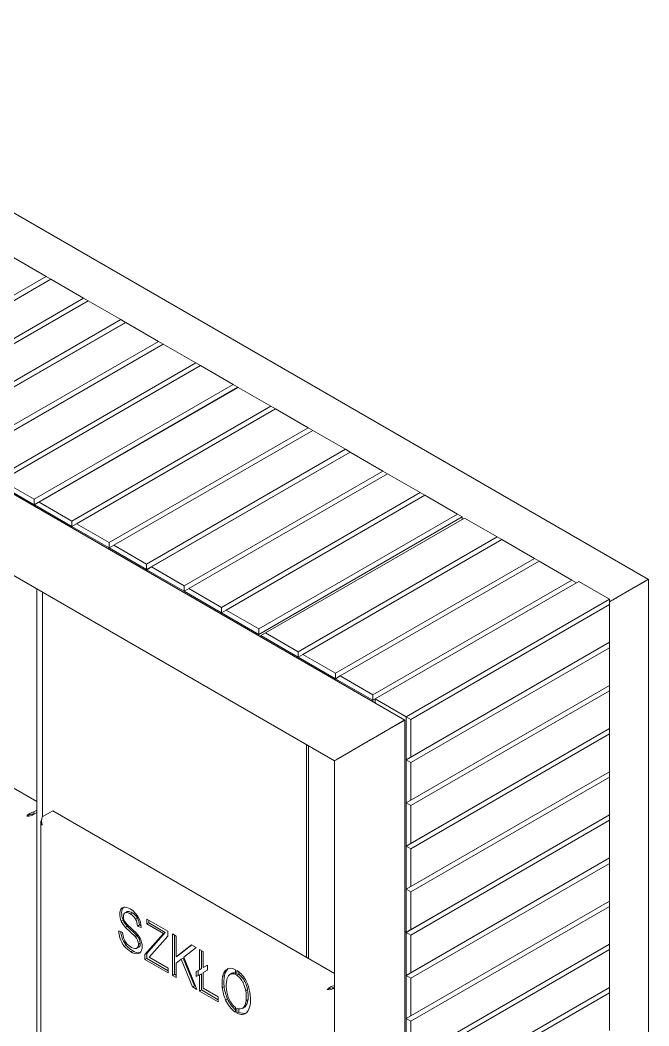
# Model space of a CAD drawing. Header units: millimetres. Extents: x -156 to 4016, y 178 to 3215.
# Drawn here: x 3430 to 3826, y 1213 to 1846 of the extents above; entities that cross this region are included whole.
import ezdxf

# ---------------------------------------------------------------- set-up
doc = ezdxf.new("R2010")
doc.units = ezdxf.units.MM
doc.layers.add('ZANO_R', color=7, linetype='Continuous', lineweight=0)

msp = doc.modelspace()

# ---------------------------------------------------------------- linework, layer by layer
at = {"layer": 'ZANO_R'}
for p, q in [((3825.34, 1494), (3216.36, 1845.56)), ((3672.16, 1405.58), (3063.19, 1757.13)), ((3063.19, 1706.09), (3627.96, 1380.06)), ((3446.65, 1684.39), (3426.11, 1696.25)), ((3321.65, 1612.22), (3446.65, 1684.39)), ((3449.59, 1682.69), (3324.58, 1610.53)), ((3446.65, 1684.39), (3449.59, 1682.69)), ((3470.13, 1670.84), (3449.59, 1682.69)), ((3345.12, 1598.67), (3470.13, 1670.84)), ((3473.06, 1669.14), (3348.06, 1596.98)), ((3470.13, 1670.84), (3473.06, 1669.14)), ((3493.6, 1657.28), (3473.06, 1669.14)), ((3368.6, 1585.12), (3493.6, 1657.28)), ((3493.6, 1657.28), (3496.54, 1655.59)), ((3496.54, 1655.59), (3368.6, 1581.73)), ((3496.71, 1655.49), (3371.71, 1583.32)), ((3496.54, 1655.59), (3496.54, 1655.39)), ((3517.26, 1643.63), (3496.71, 1655.49)), ((3392.25, 1571.47), (3517.26, 1643.63)), ((3520.19, 1641.94), (3395.18, 1569.77)), ((3517.26, 1643.63), (3520.19, 1641.94)), ((3540.73, 1630.08), (3520.19, 1641.94)), ((3415.72, 1557.91), (3540.73, 1630.08)), ((3543.67, 1628.38), (3418.66, 1556.22)), ((3540.73, 1630.08), (3543.67, 1628.38)), ((3564.21, 1616.53), (3543.67, 1628.38)), ((3439.2, 1544.36), (3564.21, 1616.53)), ((3567.14, 1614.83), (3439.2, 1540.97)), ((3567.32, 1614.73), (3442.31, 1542.57)), ((3564.21, 1616.53), (3567.14, 1614.83)), ((3567.14, 1614.83), (3567.14, 1614.63)), ((3587.86, 1602.87), (3567.32, 1614.73)), ((3462.85, 1530.71), (3587.86, 1602.87)), ((3590.79, 1601.18), (3465.79, 1529.01)), ((3587.86, 1602.87), (3590.79, 1601.18)), ((3611.33, 1589.32), (3590.79, 1601.18)), ((3486.33, 1517.16), (3611.33, 1589.32)), ((3614.27, 1587.63), (3489.26, 1515.46)), ((3611.33, 1589.32), (3614.27, 1587.63)), ((3634.81, 1575.77), (3614.27, 1587.63)), ((3509.8, 1503.6), (3634.81, 1575.77)), ((3634.81, 1575.77), (3637.74, 1574.07)), ((3637.74, 1574.07), (3509.8, 1500.22)), ((3637.92, 1573.97), (3512.91, 1501.81)), ((3637.74, 1574.07), (3637.74, 1573.87)), ((3658.46, 1562.12), (3637.92, 1573.97)), ((3533.45, 1489.95), (3658.46, 1562.12)), ((3658.46, 1562.12), (3661.39, 1560.42)), ((3418.66, 1556.22), (3439.2, 1544.36)), ((3661.39, 1560.42), (3536.39, 1488.26)), ((3681.94, 1548.56), (3661.39, 1560.42)), ((3439.2, 1540.97), (3415.72, 1554.53)), ((3439.2, 1544.36), (3439.2, 1540.97)), ((3439.38, 1540.87), (3442.31, 1542.57)), ((3442.31, 1542.57), (3462.85, 1530.71)), ((3556.93, 1476.4), (3681.94, 1548.56)), ((3684.87, 1546.87), (3559.86, 1474.7)), ((3681.94, 1548.56), (3684.87, 1546.87)), ((3705.41, 1535.01), (3684.87, 1546.87)), ((3439.2, 1540.97), (3439.2, 1540.06)), ((3462.85, 1527.32), (3439.38, 1540.87)), ((3439.38, 1540.87), (3439.38, 1539.96)), ((3462.85, 1530.71), (3462.85, 1527.32)), ((3580.4, 1462.85), (3705.41, 1535.01)), ((3708.34, 1533.32), (3580.4, 1459.46)), ((3709.64, 1532.57), (3584.63, 1460.41)), ((3705.41, 1535.01), (3708.34, 1533.32)), ((3708.34, 1533.32), (3708.34, 1531.83)), ((3730.18, 1520.71), (3709.64, 1532.57)), ((3462.85, 1527.32), (3465.79, 1529.01)), ((3486.33, 1513.77), (3462.85, 1527.32)), ((3465.79, 1529.01), (3486.33, 1517.16)), ((3605.17, 1448.55), (3730.18, 1520.71)), ((3733.11, 1519.02), (3608.11, 1446.86)), ((3733.11, 1519.02), (3730.18, 1520.71)), ((3753.65, 1507.16), (3733.11, 1519.02)), ((3486.33, 1517.16), (3486.33, 1513.77)), ((3486.33, 1513.77), (3489.26, 1515.46)), ((3509.8, 1500.22), (3486.33, 1513.77)), ((3489.26, 1515.46), (3509.8, 1503.6)), ((3628.65, 1435), (3753.65, 1507.16)), ((3756.59, 1505.47), (3631.58, 1433.3)), ((3756.59, 1505.47), (3753.65, 1507.16)), ((3777.13, 1493.61), (3756.59, 1505.47)), ((3509.8, 1503.6), (3509.8, 1500.22)), ((3509.8, 1500.22), (3509.8, 1499.31)), ((3509.98, 1500.11), (3512.91, 1501.81)), ((3533.45, 1486.56), (3509.98, 1500.11)), ((3509.98, 1500.11), (3509.98, 1499.2)), ((3512.91, 1501.81), (3533.45, 1489.95)), ((3652.12, 1421.45), (3777.13, 1493.61)), ((3781.53, 1492.75), (3653.59, 1418.89)), ((3780.06, 1491.92), (3777.13, 1493.61)), ((3800.9, 1481.57), (3781.53, 1492.75)), ((3804.06, 1481.72), (3822.84, 1492.56)), ((3822.84, 1492.56), (3804.06, 1481.72)), ((3805.59, 1482.59), (3824.37, 1493.44)), ((3805.59, 1482.6), (3824.37, 1493.44)), ((3824.37, 1493.44), (3805.59, 1482.6)), ((3825.34, 790.78), (3825.34, 1494)), ((3440.84, 840.29), (3440.84, 1488.08)), ((3444.36, 1344.85), (3444.36, 1486.05)), ((3533.45, 1489.95), (3533.45, 1486.56)), ((3533.45, 1486.56), (3536.39, 1488.26)), ((3556.93, 1473.01), (3533.45, 1486.56)), ((3536.39, 1488.26), (3556.93, 1476.4)), ((3780.06, 1491.92), (3652.12, 1418.06)), ((3780.06, 1491.92), (3780.06, 1491.9)), ((3672.96, 1407.71), (3800.9, 1481.57)), ((3800.9, 1478.18), (3800.9, 1481.57)), ((3800.9, 1479.89), (3802.42, 1480.77)), ((3802.42, 1480.77), (3800.9, 1479.89)), ((3556.93, 1476.4), (3556.93, 1473.01)), ((3556.93, 1473.01), (3559.86, 1474.7)), ((3580.4, 1459.46), (3556.93, 1473.01)), ((3559.86, 1474.7), (3580.4, 1462.85)), ((3800.9, 1478.18), (3675.89, 1406.02)), ((3800.9, 1454.46), (3800.9, 1478.18)), ((3580.4, 1462.85), (3580.4, 1459.46)), ((3584.63, 1460.41), (3581.7, 1458.71)), ((3584.63, 1460.41), (3605.17, 1448.55)), ((3440.84, 1354.34), (3261.84, 1457.67)), ((3580.4, 1459.46), (3580.4, 1458.55)), ((3581.7, 1458.71), (3581.7, 1457.8)), ((3605.17, 1445.16), (3581.7, 1458.71)), ((3800.9, 1454.46), (3672.96, 1380.6)), ((3675.89, 1382.3), (3800.9, 1454.46)), ((3800.9, 1454.46), (3800.9, 1454.46)), ((3800.9, 1451.07), (3800.9, 1454.46)), ((3605.17, 1445.16), (3605.17, 1448.55)), ((3800.9, 1451.07), (3675.89, 1378.91)), ((3800.9, 1427.35), (3800.9, 1451.07)), ((3608.11, 1446.86), (3605.17, 1445.16)), ((3628.65, 1431.61), (3605.17, 1445.16)), ((3608.11, 1446.86), (3628.65, 1435)), ((3628.65, 1431.61), (3628.65, 1435)), ((3631.58, 1433.3), (3628.65, 1431.61)), ((3652.12, 1418.06), (3628.65, 1431.61)), ((3631.58, 1433.3), (3652.12, 1421.45)), ((3800.9, 1427.35), (3672.96, 1353.5)), ((3675.89, 1355.19), (3800.9, 1427.35)), ((3800.9, 1423.97), (3675.89, 1351.8)), ((3800.9, 1427.35), (3800.9, 1427.35)), ((3800.9, 1423.97), (3800.9, 1427.35)), ((3800.9, 1400.25), (3800.9, 1423.97)), ((3652.12, 1418.06), (3652.12, 1421.45)), ((3652.12, 1418.06), (3652.12, 1417.15)), ((3653.59, 1418.89), (3653.59, 1416.3)), ((3672.96, 1407.71), (3653.59, 1418.89)), ((3650.88, 1393.29), (3669.67, 1404.13)), ((3669.67, 1404.13), (3650.88, 1393.29)), ((3652.41, 1394.17), (3671.19, 1405.02)), ((3671.19, 1405.02), (3652.41, 1394.17)), ((3652.41, 1394.17), (3671.2, 1405.01)), ((3672.17, 702.35), (3672.17, 1405.57)), ((3672.96, 1380.6), (3672.96, 1407.71)), ((3675.89, 1406.02), (3672.96, 1407.71)), ((3675.89, 1406.02), (3675.89, 1382.3)), ((3661.95, 1399.67), (3661.95, 1399.68)), ((3664.59, 1401.21), (3664.59, 1401.2)), ((3800.9, 1400.25), (3672.96, 1326.39)), ((3675.89, 1328.08), (3800.9, 1400.25)), ((3800.9, 1400.25), (3800.9, 1400.25)), ((3800.9, 1396.86), (3800.9, 1400.25)), ((3628.94, 1380.61), (3647.72, 1391.46)), ((3628.94, 1380.62), (3647.72, 1391.46)), ((3647.72, 1391.46), (3628.94, 1380.62)), ((3630.46, 1381.5), (3649.24, 1392.34)), ((3649.24, 1392.34), (3630.46, 1381.5)), ((3653.59, 1394.85), (3653.59, 1394.84)), ((3800.9, 1396.86), (3675.89, 1324.69)), ((3800.9, 1373.14), (3800.9, 1396.86)), ((3610.45, 1390.17), (3610.45, 1256.42)), ((3611.63, 1389.49), (3611.63, 1255.74)), ((3627.97, 1380.05), (3627.97, 727.87)), ((3672.96, 1380.6), (3675.89, 1382.3)), ((3672.96, 1353.5), (3672.96, 1380.6)), ((3675.89, 1378.91), (3672.96, 1380.6)), ((3675.89, 1378.91), (3675.89, 1355.19)), ((3800.9, 1373.14), (3672.96, 1299.28)), ((3675.89, 1300.97), (3800.9, 1373.14)), ((3800.9, 1373.14), (3800.9, 1373.14)), ((3800.9, 1369.75), (3800.9, 1373.14)), ((3800.9, 1369.75), (3675.89, 1297.58)), ((3800.9, 1346.03), (3800.9, 1369.75)), ((3672.96, 1353.5), (3675.89, 1355.19)), ((3672.96, 1326.39), (3672.96, 1353.5)), ((3675.89, 1351.8), (3672.96, 1353.5)), ((3438.97, 1347.83), (3440.84, 1348.91)), ((3438.97, 1347.83), (3438.97, 1346.48)), ((3438.97, 1346.48), (3440.84, 1347.56)), ((3440.84, 1347.49), (3438.97, 1346.41)), ((3444.25, 1344.78), (3450.82, 1348.58)), ((3627.97, 1246.31), (3450.82, 1348.58)), ((3675.89, 1351.8), (3675.89, 1328.08)), ((3435.31, 1345.72), (3434.51, 1345.26)), ((3435.31, 1345.72), (3436.03, 1346.04)), ((3443.32, 1341.49), (3443.32, 837.21)), ((3800.9, 1346.03), (3672.96, 1272.17)), ((3675.89, 1273.86), (3800.9, 1346.03)), ((3800.9, 1342.64), (3675.89, 1270.48)), ((3800.9, 1346.03), (3800.9, 1346.03)), ((3800.9, 1346.03), (3800.9, 1342.64)), ((3800.9, 1318.92), (3800.9, 1342.64)), ((3672.96, 1326.39), (3675.89, 1328.08)), ((3672.96, 1299.28), (3672.96, 1326.39)), ((3675.89, 1324.69), (3672.96, 1326.39)), ((3675.89, 1324.69), (3675.89, 1300.97)), ((3672.96, 1245.06), (3800.9, 1318.92)), ((3675.89, 1246.76), (3800.9, 1318.92)), ((3800.9, 1315.53), (3675.89, 1243.37)), ((3800.9, 1318.92), (3800.9, 1318.92)), ((3800.9, 1318.92), (3800.9, 1315.53)), ((3800.9, 1291.81), (3800.9, 1315.53)), ((3672.96, 1299.28), (3675.89, 1300.97)), ((3672.96, 1272.17), (3672.96, 1299.28)), ((3675.89, 1297.58), (3672.96, 1299.28)), ((3675.89, 1297.58), (3675.89, 1273.86)), ((3672.96, 1217.95), (3800.9, 1291.81)), ((3675.89, 1219.65), (3800.9, 1291.81)), ((3800.9, 1291.81), (3800.9, 1291.81)), ((3800.9, 1291.81), (3800.9, 1288.42)), ((3495.02, 1287.62), (3493.84, 1286.94)), ((3495.29, 1287.93), (3495.02, 1287.62)), ((3497.44, 1285.13), (3496.26, 1284.45)), ((3497.9, 1285.31), (3496.73, 1284.63)), ((3500.76, 1284.51), (3499.58, 1283.83)), ((3800.9, 1288.42), (3675.89, 1216.26)), ((3800.9, 1264.7), (3800.9, 1288.42)), ((3495.09, 1279.84), (3493.92, 1279.17)), ((3503.55, 1271.64), (3497.37, 1277.36)), ((3504.13, 1281.1), (3502.96, 1280.42)), ((3509.98, 1280.54), (3509.98, 1277.49)), ((3523.19, 1272.91), (3509.98, 1280.54)), ((3511.15, 1278.17), (3509.98, 1277.49)), ((3509.98, 1277.49), (3520.42, 1271.46)), ((3511.15, 1279.87), (3511.15, 1278.17)), ((3511.15, 1278.17), (3521.6, 1272.14)), ((3494.71, 1272.06), (3492.36, 1273.08)), ((3497.69, 1275.98), (3496.51, 1275.31)), ((3496.51, 1275.31), (3502.6, 1269.49)), ((3497.69, 1275.98), (3503.78, 1270.17)), ((3505.28, 1276.81), (3504.1, 1276.13)), ((3504.1, 1276.13), (3506.45, 1275.12)), ((3505.28, 1276.81), (3506.37, 1276.34)), ((3520.42, 1271.46), (3508.8, 1258.29)), ((3521.6, 1272.14), (3509.97, 1258.97)), ((3521.6, 1272.14), (3520.42, 1271.46)), ((3523.19, 1269.86), (3523.19, 1272.91)), ((3528.47, 1269.86), (3526.12, 1271.22)), ((3526.12, 1271.22), (3526.12, 1245.11)), ((3672.96, 1272.17), (3672.17, 1272.63)), ((3672.96, 1272.17), (3675.89, 1273.86)), ((3672.96, 1272.17), (3675.89, 1270.48)), ((3672.96, 1245.06), (3672.96, 1272.17)), ((3503.78, 1270.17), (3502.6, 1269.49)), ((3505.86, 1265.35), (3504.69, 1264.67)), ((3511.49, 1256.61), (3523.19, 1269.86)), ((3527.3, 1270.54), (3527.3, 1245.79)), ((3528.47, 1256.86), (3528.47, 1269.86)), ((3672.96, 1190.84), (3800.9, 1264.7)), ((3675.89, 1270.48), (3675.89, 1246.76)), ((3675.89, 1192.54), (3800.9, 1264.7)), ((3800.9, 1264.7), (3800.9, 1264.7)), ((3800.9, 1264.7), (3800.9, 1261.32)), ((3497, 1264.1), (3495.82, 1263.42)), ((3501.09, 1260.58), (3499.92, 1259.9)), ((3503.69, 1262.17), (3504.87, 1262.85)), ((3509.97, 1258.97), (3508.8, 1258.29)), ((3508.8, 1258.29), (3508.8, 1255.11)), ((3509.97, 1258.97), (3509.97, 1255.79)), ((3538.06, 1264.33), (3528.47, 1256.86)), ((3538.24, 1264.23), (3529.65, 1257.53)), ((3533.25, 1256.52), (3541.05, 1262.6)), ((3541.05, 1262.6), (3538.06, 1264.33)), ((3545.5, 1260.03), (3543.16, 1261.39)), ((3543.16, 1261.39), (3543.16, 1248.7)), ((3544.33, 1260.71), (3544.33, 1249.38)), ((3545.5, 1250.06), (3545.5, 1260.03)), ((3800.9, 1261.32), (3675.89, 1189.15)), ((3800.9, 1237.6), (3800.9, 1261.32)), ((3509.97, 1255.79), (3508.8, 1255.11)), ((3508.8, 1255.11), (3523.48, 1246.64)), ((3509.97, 1255.79), (3523.48, 1247.99)), ((3523.48, 1249.69), (3511.49, 1256.61)), ((3529.65, 1257.53), (3528.47, 1256.86)), ((3528.47, 1252.8), (3531.67, 1255.29)), ((3528.47, 1243.75), (3528.47, 1252.8)), ((3532.84, 1255.97), (3531.67, 1255.29)), ((3531.67, 1255.29), (3538.7, 1237.85)), ((3532.84, 1255.97), (3539.87, 1238.53)), ((3541.39, 1236.3), (3533.25, 1256.52)), ((3523.48, 1246.64), (3523.48, 1249.69)), ((3527.3, 1245.79), (3526.12, 1245.11)), ((3527.3, 1245.79), (3528.47, 1245.11)), ((3543.16, 1248.7), (3541.1, 1247.52)), ((3541.1, 1247.52), (3541.1, 1244.45)), ((3541.1, 1244.45), (3543.16, 1245.49)), ((3542.27, 1248.2), (3542.27, 1245.13)), ((3542.27, 1245.13), (3544.33, 1246.17)), ((3544.33, 1249.38), (3543.16, 1248.7)), ((3544.33, 1246.17), (3543.16, 1245.49)), ((3543.16, 1245.49), (3543.16, 1235.28)), ((3544.33, 1246.17), (3544.33, 1235.96)), ((3548.15, 1251.57), (3545.5, 1250.06)), ((3545.5, 1246.85), (3548.15, 1248.36)), ((3546.68, 1247.52), (3545.5, 1246.85)), ((3545.5, 1236.98), (3545.5, 1246.85)), ((3546.68, 1247.52), (3548.15, 1248.37)), ((3548.15, 1248.36), (3548.15, 1251.57)), ((3563.46, 1246.41), (3562.28, 1245.73)), ((3565.78, 1245.61), (3565.78, 1248.66)), ((3566.66, 1248.15), (3566.66, 1245.1)), ((3567.83, 1245.78), (3566.66, 1245.1)), ((3567.83, 1247.31), (3567.83, 1245.78)), ((3675.89, 1246.76), (3672.96, 1245.06)), ((3526.12, 1245.11), (3528.47, 1243.75)), ((3542.27, 1245.13), (3541.1, 1244.45)), ((3558.84, 1245.11), (3557.66, 1244.43)), ((3571.6, 1241.37), (3570.43, 1240.69)), ((3672.96, 1217.95), (3672.96, 1245.06)), ((3672.96, 1245.06), (3675.89, 1243.37)), ((3675.89, 1243.37), (3675.89, 1219.65)), ((3539.87, 1238.53), (3538.7, 1237.85)), ((3538.7, 1237.85), (3541.39, 1236.3)), ((3539.87, 1238.53), (3540.68, 1238.06)), ((3544.33, 1235.96), (3543.16, 1235.28)), ((3543.16, 1235.28), (3554.9, 1228.5)), ((3544.33, 1235.96), (3554.9, 1229.85)), ((3554.9, 1231.55), (3545.5, 1236.98)), ((3558.54, 1238.2), (3557.36, 1237.52)), ((3573.36, 1236.14), (3572.18, 1235.46)), ((3624.29, 1236.63), (3623.48, 1236.16)), ((3624.29, 1236.63), (3625.01, 1236.94)), ((3627.94, 1238.74), (3627.97, 1238.75)), ((3627.94, 1237.38), (3627.97, 1237.4)), ((3627.97, 1237.33), (3627.94, 1237.31)), ((3672.96, 1163.74), (3800.9, 1237.6)), ((3675.89, 1165.43), (3800.9, 1237.6)), ((3800.9, 1234.21), (3675.89, 1162.04)), ((3800.9, 1237.6), (3800.9, 1234.21)), ((3800.9, 1237.6), (3800.9, 1237.6)), ((3800.9, 1210.49), (3800.9, 1234.21)), ((3554.9, 1228.5), (3554.9, 1231.55)), ((3560.71, 1230.26), (3559.54, 1229.58)), ((3573.63, 1229.88), (3572.45, 1229.2)), ((3565.78, 1221.9), (3565.78, 1224.95)), ((3566.66, 1224.44), (3566.66, 1221.39)), ((3567.83, 1222.07), (3566.66, 1221.39)), ((3567.83, 1224.07), (3567.83, 1222.07)), ((3570.14, 1224.39), (3571.32, 1225.06)), ((3571.82, 1225.43), (3570.65, 1224.76)), ((3675.89, 1219.65), (3672.96, 1217.95)), ((3672.96, 1190.84), (3672.96, 1217.95)), ((3672.96, 1217.95), (3675.89, 1216.26)), ((3675.89, 1216.26), (3675.89, 1192.54))]:
    msp.add_line(p, q, dxfattribs=at)
at = {"layer": 'ZANO_R', "flags": 128}
for points in [[(3824.37, 1493.44), (3824.78, 1493.67), (3825.09, 1493.85), (3825.28, 1493.96), (3825.34, 1494)], [(3671.2, 1405.01), (3671.61, 1405.25), (3671.91, 1405.42), (3672.1, 1405.53), (3672.17, 1405.57)], [(3436.61, 1346.21), (3436.16, 1346.03), (3435.9, 1345.98)], [(3497.44, 1285.13), (3497.58, 1285.2), (3497.9, 1285.31)], [(3504.69, 1264.67), (3504.68, 1264.03), (3504.59, 1263.45), (3504.4, 1262.95), (3504.14, 1262.54), (3503.8, 1262.23), (3503.39, 1262.03), (3502.93, 1261.95), (3502.42, 1261.98)], [(3625.58, 1237.11), (3625.14, 1236.94), (3624.87, 1236.88)], [(3566.66, 1221.39), (3567.58, 1220.98), (3568.48, 1220.7), (3569.36, 1220.56), (3570.19, 1220.55), (3570.97, 1220.68), (3571.69, 1220.95), (3572.33, 1221.34), (3572.9, 1221.87)], [(3571.82, 1225.43), (3571.44, 1225.14), (3571.32, 1225.06)]]:
    msp.add_lwpolyline(points, dxfattribs=at)
at = {"layer": 'ZANO_R'}
for centre, radius, start, end in [((3440.13, 1340.67), 7.26, 99.21778, 140.78491), ((3435.54, 1350.45), 5.3, 258.70376, 310.26243), ((3438.64, 1338.6), 7.89, 87.60885, 109.628), ((3445.5, 1341.42), 2.18, 139.96063, 235.03818), ((3451.04, 1342.21), 7.27, 159.25109, 200.7493), ((3498.28, 1284), 5.32, 146.37181, 180.40369), ((3504.97, 1283.88), 12.02, 179.61235, 203.07774), ((3496.25, 1284.94), 3.13, 69.10115, 140.1375), ((3499.45, 1284.68), 5.32, 146.37181, 180.40369), ((3506.15, 1284.56), 12.02, 179.61235, 203.07774), ((3497.45, 1282.55), 2.19, 109.07792, 190.85978), ((3496.92, 1279.82), 4.82, 56.44697, 92.26657), ((3493.81, 1276.76), 11.66, 49.40911, 72.24086), ((3498.1, 1280.49), 4.82, 56.44697, 92.26657), ((3494.92, 1275.84), 9.25, 29.65908, 59.7079), ((3496.09, 1276.52), 9.25, 29.65908, 59.7079), ((3490.38, 1273.16), 16.63, 31.05848, 48.49687), ((3507.32, 1285.38), 14.78, 204.88395, 223.0037), ((3508.49, 1286.06), 14.78, 204.88395, 223.0037), ((3501.31, 1281.98), 6.02, 178.4656, 204.28854), ((3502.13, 1282.41), 6.94, 204.71438, 226.67443), ((3494.22, 1275.79), 9.88, 2.01167, 27.94102), ((3495.4, 1276.46), 9.88, 2.01167, 27.94102), ((3491.49, 1274.55), 14.97, 2.17688, 28.6982), ((3508.54, 1273.38), 16.18, 181.05197, 196.98974), ((3510.7, 1274.27), 17.19, 185.7676, 196.71786), ((3511.54, 1273.68), 16.91, 185.49324, 199.67236), ((3492.88, 1262.08), 14.33, 10.86148, 41.84291), ((3507.84, 1273.11), 15.44, 196.79575, 218.89273), ((3509.01, 1273.79), 15.44, 196.79575, 218.89273), ((3506.54, 1272.88), 11.97, 204.09316, 228.37726), ((3497.47, 1264.41), 7.23, 2.075, 44.73777), ((3498.64, 1265.09), 7.23, 2.075, 44.73777), ((3503.37, 1264.89), 2.53, 306.17399, 10.41214), ((3497.13, 1263.5), 9.91, 348.44619, 7.44379), ((3508.98, 1274.58), 17.25, 220.32822, 238.33034), ((3510.15, 1275.26), 17.25, 220.32822, 238.33034), ((3504.69, 1271.15), 9.45, 229.81576, 256.08563), ((3503.37, 1264.22), 5.53, 231.37229, 285.24227), ((3504.59, 1265.01), 5.65, 231.69855, 281.96277), ((3503.43, 1262.03), 3.44, 293.84866, 351.31909), ((3564.75, 1243.32), 7.17, 131.78822, 171.08339), ((3565.92, 1244), 7.17, 131.78822, 171.08339), ((3562.87, 1244.38), 5.18, 55.79299, 124.06082), ((3565.64, 1241.48), 5.45, 131.76017, 170.88707), ((3563.94, 1242.5), 3.61, 59.44586, 122.43933), ((3564.98, 1243.59), 3.21, 75.6044, 118.33436), ((3557.14, 1234.03), 17.03, 25.83777, 56.01786), ((3560.61, 1235.8), 12.32, 26.86336, 54.128), ((3585.27, 1239.77), 27.99, 170.40826, 184.60892), ((3586.44, 1240.45), 27.99, 170.40826, 184.60892), ((3584.57, 1238.26), 24.65, 170.45857, 184.33421), ((3559.44, 1235.12), 12.32, 26.86336, 54.128), ((3554.16, 1232.33), 18.29, 9.86952, 27.19731), ((3555.33, 1233), 18.29, 9.86952, 27.19731), ((3551.15, 1230.49), 23.98, 9.76476, 27.20354), ((3590.34, 1242.29), 33.32, 188.22602, 202.4194), ((3591.52, 1242.96), 33.32, 188.22602, 202.4194), ((3587.74, 1240.56), 28.06, 188.53648, 202.4023), ((3543.8, 1231.1), 28.72, 356.20875, 8.73905), ((3544.97, 1231.78), 28.72, 356.20875, 8.73905), ((3542.76, 1229.59), 32.4, 355.93293, 8.81182), ((3629.1, 1231.57), 7.26, 99.21721, 140.78509), ((3624.52, 1241.36), 5.3, 258.70327, 310.26256), ((3627.61, 1229.5), 7.89, 87.60846, 109.62839), ((3575.93, 1236.52), 17.8, 202.94946, 235.22615), ((3577.63, 1237.52), 18.41, 203.24147, 229.93493), ((3573.68, 1235.42), 13.12, 205.05549, 232.99018), ((3562.49, 1230.66), 10.07, 324.08875, 351.64789), ((3563.67, 1231.34), 10.07, 324.08875, 351.64789), ((3563.11, 1228.94), 12.08, 324.14924, 352.17076), ((3568.42, 1227.56), 3.58, 240.62831, 308.44165), ((3570.84, 1227.1), 5.87, 239.10258, 286.29613)]:
    msp.add_arc(centre, radius, start, end, dxfattribs=at)
for centre, major_axis, start_param, end_param in [((3822.02, 1492.09), (1.16, 0.67), 5.497747, 7.068543), ((3822.02, 1492.09), (3.32, 1.92), 5.497747, 7.068543), ((3803.24, 1481.24), (3.32, 1.92), 3.92695, 5.497747), ((3803.24, 1481.25), (3.32, 1.92), 0.785358, 2.356154), ((3803.24, 1481.24), (3.32, 1.92), 0.785358, 2.356154), ((3803.24, 1481.24), (1.16, 0.67), 3.92695, 5.497747), ((3803.24, 1481.25), (1.16, 0.67), 0.785358, 2.356154), ((3668.84, 1403.66), (1.16, 0.67), 5.497747, 7.068543), ((3668.84, 1403.66), (3.32, 1.92), 5.497747, 7.068543), ((3650.07, 1392.81), (3.32, 1.92), 0.785358, 2.356154), ((3650.06, 1392.82), (3.32, 1.92), 0.785358, 2.356154), ((3650.06, 1392.82), (3.32, 1.92), 3.92695, 5.497747), ((3650.06, 1392.82), (1.16, 0.67), 3.92695, 5.497747), ((3650.06, 1392.82), (1.16, 0.67), 0.785358, 2.356154), ((3631.28, 1381.97), (3.32, 1.92), 2.356154, 3.92695), ((3631.29, 1381.97), (3.32, 1.92), 2.356154, 3.141552), ((3631.28, 1381.97), (1.16, 0.67), 2.356154, 3.92695)]:
    msp.add_ellipse(centre, major_axis=major_axis, ratio=0.00007, start_param=start_param, end_param=end_param, dxfattribs=at)

doc.saveas('drawing.dxf')
